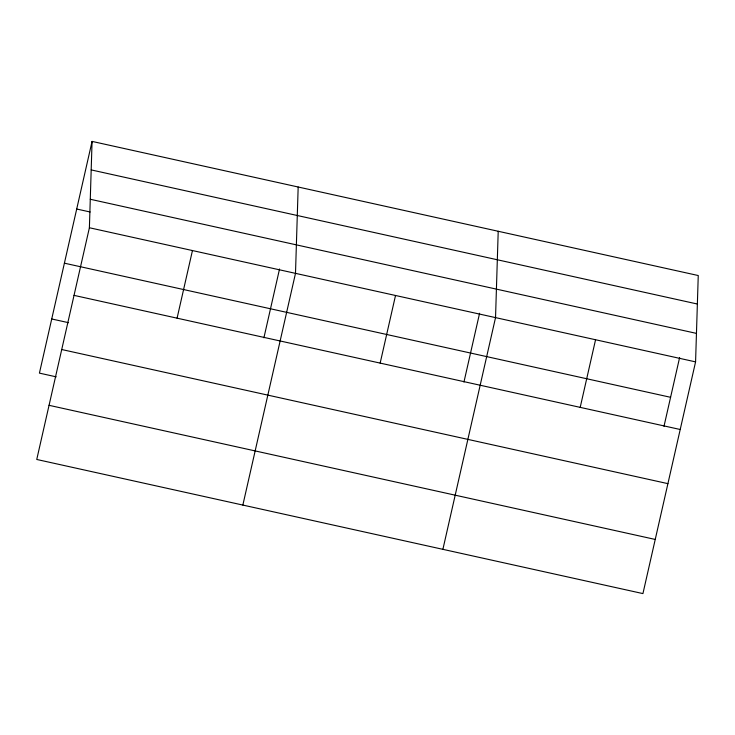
<?xml version="1.0" encoding="UTF-8"?>
<svg xmlns="http://www.w3.org/2000/svg" width="735" height="735" viewBox="0 0 735 735"><rect width="100%" height="100%" fill="white"/><g stroke="black" fill="none" stroke-linecap="round" stroke-linejoin="round"><path stroke-width="1.1" d="M89.394 227.749L92.068 141.405L698.25 275.533L695.576 361.877L642.932 593.595L36.75 459.467L89.394 227.749L695.576 361.877M298.171 187.012L295.498 273.356L242.853 505.074M498.211 231.268L495.537 317.612L442.893 549.33M92.068 141.405L39.424 373.123L56.218 376.844M177.08 318.172L192.451 250.552M263.911 337.788L279.539 268.992M380.16 363.099L395.522 295.488M463.95 382.053L479.587 313.257M580.2 407.365L595.561 339.745M663.99 426.318L679.627 357.513M91.186 169.904L697.368 304.024M90.276 199.258L696.458 333.387M76.706 209.025L90.148 211.992M64.404 263.176L670.586 397.304M74.033 295.369L680.215 429.497M51.726 318.972L68.53 322.683M61.731 349.52L667.913 483.648M49.052 405.316L655.234 539.444"/></g></svg>
